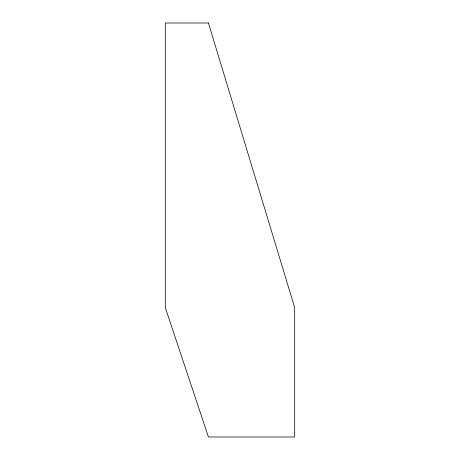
<?xml version="1.0" encoding="UTF-8"?>
<svg xmlns="http://www.w3.org/2000/svg" width="460" height="460" viewBox="0 0 460 460"><rect width="100%" height="100%" fill="white"/><g stroke="black" fill="none" stroke-linecap="round" stroke-linejoin="round"><path stroke-width="0.69" d="M208.437 23L165.312 23L165.312 307.625L208.437 437L294.688 437L294.688 307.625L208.437 23"/></g></svg>
